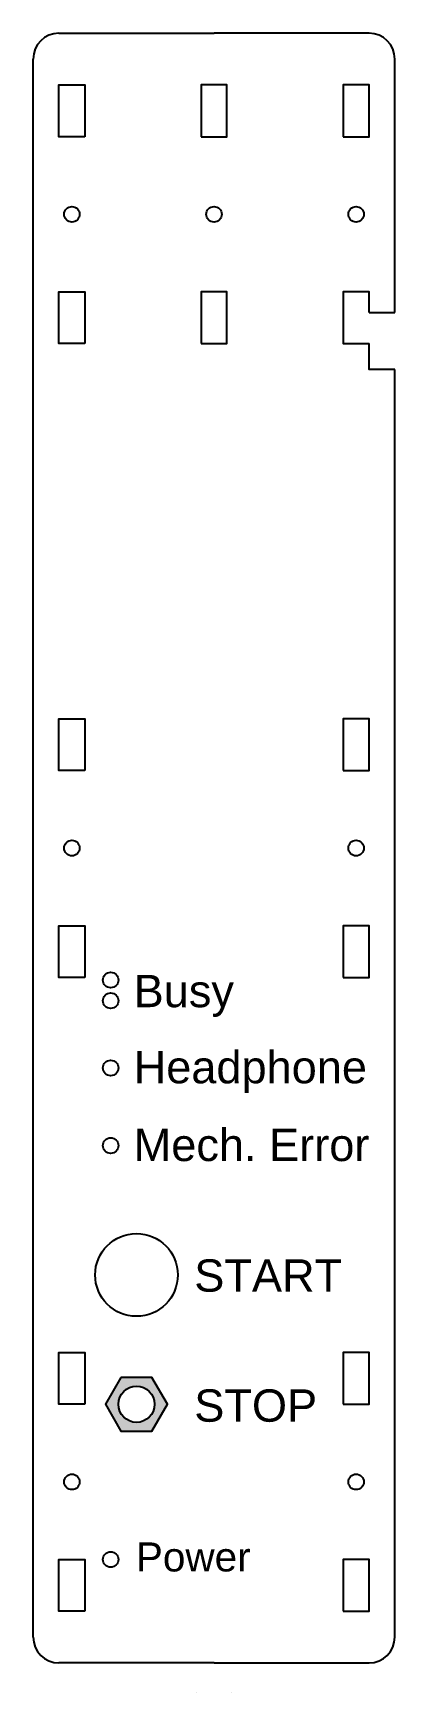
# Model space of a CAD drawing. Header units: inches. Extents: x -35 to 35, y -6 to 315.
import ezdxf

# ---------------------------------------------------------------- set-up
doc = ezdxf.new("R2010")
doc.units = ezdxf.units.IN
doc.header["$MEASUREMENT"] = 0
doc.layers.add('gravieren', color=7, linetype='Continuous')
doc.styles.get("Standard").update_dxf_attribs({"font": 'Arial.ttf'})

msp = doc.modelspace()

# ---------------------------------------------------------------- hatches: boundary and pattern name
at = {"layer": 'gravieren'}
h = msp.add_hatch(color=256, dxfattribs=at)
h.dxf.hatch_style = 1
h.paths.add_polyline_path([(-12, 55.2), (-18, 55.2), (-21, 50), (-18, 44.8), (-12, 44.8), (-9, 50)])
h.paths.add_polyline_path([(-11.5, 50, -1), (-18.5, 50, -1)], flags=16)

# ---------------------------------------------------------------- linework, layer by layer
for p, q in [((-30, 315), (0, 315)), ((30, 315), (0, 315)), ((-35, 5), (-35, 310)), ((35, 261), (35, 310)), ((35, 5), (35, 250)), ((0, 0), (-30, 0)), ((0, 0), (30, 0)), ((-3.34, -5.76), (-3.34, -5.76)), ((3.34, -5.76), (3.34, -5.76))]:
    msp.add_line(p, q)
for points in [[(-25, 295), (-30, 295), (-30, 305), (-25, 305)], [(-2.5, 295), (2.5, 295), (2.5, 305), (-2.5, 305)], [(25, 295), (30, 295), (30, 305), (25, 305)], [(-25, 255), (-30, 255), (-30, 265), (-25, 265)], [(-2.5, 255), (2.5, 255), (2.5, 265), (-2.5, 265)], [(-25, 172.5), (-30, 172.5), (-30, 182.5), (-25, 182.5)], [(25, 172.5), (30, 172.5), (30, 182.5), (25, 182.5)], [(-25, 132.5), (-30, 132.5), (-30, 142.5), (-25, 142.5)], [(25, 132.5), (30, 132.5), (30, 142.5), (25, 142.5)], [(-25, 50), (-30, 50), (-30, 60), (-25, 60)], [(25, 50), (30, 50), (30, 60), (25, 60)], [(-25, 10), (-30, 10), (-30, 20), (-25, 20)], [(25, 10), (30, 10), (30, 20), (25, 20)]]:
    msp.add_lwpolyline(points, close=True)
for points in [[(30, 261), (30, 265), (25, 265), (25, 255), (30, 255)], [(30, 261), (35, 261)], [(35, 250), (30, 250), (30, 255)]]:
    msp.add_lwpolyline(points)
for centre, radius in [((-27.5, 280), 1.5), ((0, 280), 1.5), ((27.5, 280), 1.5), ((-27.5, 157.5), 1.5), ((27.5, 157.5), 1.5), ((-20, 132), 1.5), ((-20, 128), 1.5), ((-20, 115), 1.5), ((-20, 100), 1.5), ((-15, 75), 8), ((-15, 50), 3.5), ((-27.5, 35), 1.5), ((27.5, 35), 1.5), ((-20, 20), 1.5)]:
    msp.add_circle(centre, radius)
for centre, start, end in [((-30, 310), 90, 180), ((30, 310), 0, 90), ((-30, 5), 180, 270), ((30, 5), 270, 0)]:
    msp.add_arc(centre, 5, start, end)
msp.add_lwpolyline([(-18, 55.2), (-21, 50), (-18, 44.8), (-12, 44.8), (-9, 50), (-12, 55.2)], close=True, dxfattribs=at)

# ---------------------------------------------------------------- texts
for s, height, p in [('Busy', 6.251, (-15.55, 126.75)), ('Headphone', 6.251, (-15.55, 112.04)), ('Mech. Error', 6.253, (-15.55, 97.01)), ('START', 6.253, (-3.82, 71.76)), ('STOP', 6.253, (-3.82, 46.63)), ('Power', 5.61, (-15.12, 17.69))]:
    msp.add_text(s, height=height, dxfattribs=at).set_placement(p)

doc.saveas('drawing.dxf')
